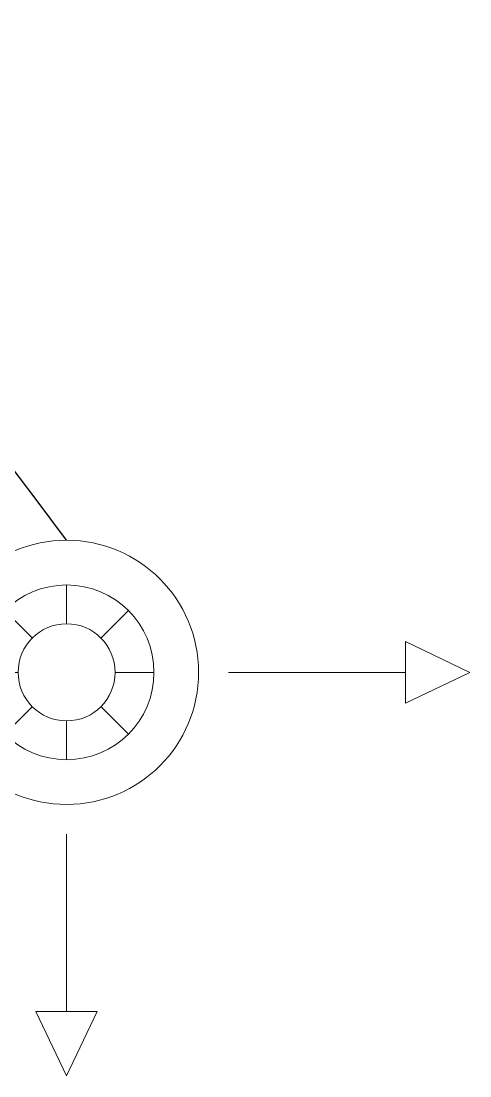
# Model space of a CAD drawing. Extents: x -1457 to 23780, y -2071 to 4205.
# Drawn here: x 14808.7 to 14853.8, y 494.5 to 600.3 of the extents above; entities that cross this region are included whole.
import ezdxf
from ezdxf.enums import TextEntityAlignment as Align

# ---------------------------------------------------------------- set-up
doc = ezdxf.new("R2010")
doc.units = 0
doc.header["$MEASUREMENT"] = 0
doc.layers.get('0').update_dxf_attribs({"color": 9, "lineweight": 9})
doc.layers.add('-M-HV-MNF-TIP', color=168, linetype='Continuous', lineweight=9, plot=False)
doc.layers.add('-M-HVAC-S-MNF2B', color=141, linetype='Continuous', lineweight=9)
doc.layers.add('E-KABLO', color=7, linetype='Continuous', lineweight=30)
doc.styles.add('DEBI-BLOCK', font='arial.ttf', dxfattribs={"width": 0.8})

# ---------------------------------------------------------------- blocks, each defined once
blk = doc.blocks.new('2D-NZ1-265')
for p, q in [((0, 4.87), (0, 8.77)), ((-3.44, 3.44), (-6.2, 6.2)), ((3.44, 3.44), (6.2, 6.2)), ((-4.87, 0), (-8.77, 0)), ((4.87, 0), (8.77, 0)), ((-3.44, -3.44), (-6.2, -6.2)), ((3.44, -3.44), (6.2, -6.2)), ((0, -4.87), (0, -8.77))]:
    blk.add_line(p, q)
for points in [[(-0.01, 34.02), (-3.08, 34.02), (0, 40.49), (3.08, 34.02), (0, 34.02), (0, 16.25)], [(-34.02, -0.01), (-34.02, -3.08), (-40.49, 0), (-34.02, 3.08), (-34.02, 0), (-16.25, 0)], [(0.01, -34.02), (3.08, -34.02), (0, -40.49), (-3.08, -34.02), (0, -34.02), (0, -16.25)]]:
    blk.add_lwpolyline(points)
for radius in [13.25, 8.77, 4.87]:
    blk.add_circle((0, 0), radius)
at = {"layer": '-M-HV-MNF-TIP', "style": 'DEBI-BLOCK', "width": 0.8, "flags": 9}
blk.add_attdef('KOT', text='', height=1, dxfattribs=at).set_placement((-0.81, 1.16), align=Align.RIGHT)
for tag, p in [('BLNAME', (-0.58, 1.16)), ('X', (-3.36, -0.2)), ('Y', (-0.75, -0.2)), ('Z', (2.04, -0.2)), ('DEBI', (-3.36, -1.7))]:
    blk.add_attdef(tag, p, '', height=1, dxfattribs=at)

msp = doc.modelspace()

# ---------------------------------------------------------------- linework, layer by layer
at = {"layer": 'E-KABLO', "color": 6}
msp.add_arc((13864.93, -159.84), 1183.53, 36.74756, 53.01715, dxfattribs=at)

# ---------------------------------------------------------------- block references
at = {"layer": '-M-HVAC-S-MNF2B', "rotation": 90}
msp.add_blockref('2D-NZ1-265', (14813.27, 535), dxfattribs=at)

doc.saveas('drawing.dxf')
